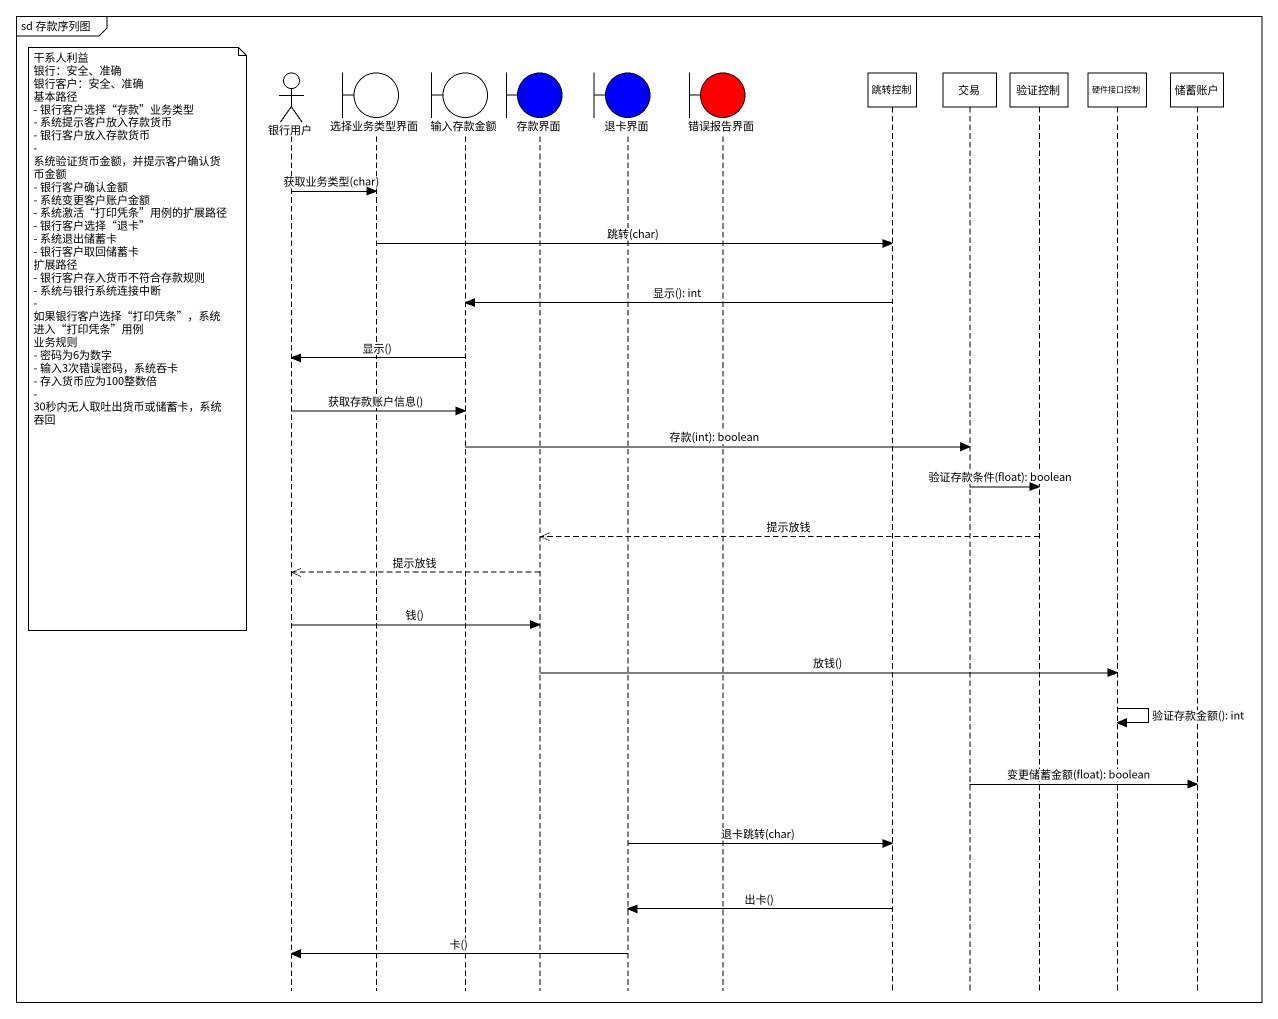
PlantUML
@startuml
mainframe sd 存款序列图
hide footbox
actor 银行用户
boundary 选择业务类型界面
boundary 输入存款金额
boundary 存款界面 #0000FF
boundary 退卡界面 #0000FF
boundary 错误报告界面 #FF0000
participant 跳转控制
participant 交易
participant 验证控制
participant 硬件接口控制
participant 储蓄账户

银行用户 -> 选择业务类型界面 : 获取业务类型(char)
选择业务类型界面 -> 跳转控制 : 跳转(char)
跳转控制 -> 输入存款金额 : 显示(): int
note left of 银行用户
  干系人利益
  银行：安全、准确
  银行客户：安全、准确
  基本路径
  - 银行客户选择“存款”业务类型
  - 系统提示客户放入存款货币
  - 银行客户放入存款货币
  - 系统验证货币金额，并提示客户确认货币金额
  - 银行客户确认金额
  - 系统变更客户账户金额
  - 系统激活“打印凭条”用例的扩展路径
  - 银行客户选择“退卡”
  - 系统退出储蓄卡
  - 银行客户取回储蓄卡
  扩展路径
  - 银行客户存入货币不符合存款规则
  - 系统与银行系统连接中断
  - 如果银行客户选择“打印凭条”，系统进入“打印凭条”用例
  业务规则
  - 密码为6为数字
  - 输入3次错误密码，系统吞卡
  - 存入货币应为100整数倍
  - 30秒内无人取吐出货币或储蓄卡，系统吞回
end note
输入存款金额 -> 银行用户 : 显示()
银行用户 -> 输入存款金额 : 获取存款账户信息()
输入存款金额 -> 交易 : 存款(int): boolean
交易 -> 验证控制 : 验证存款条件(float): boolean
验证控制 -->> 存款界面 : 提示放钱
存款界面 -->> 银行用户 : 提示放钱
银行用户 -> 存款界面 : 钱()
存款界面 -> 硬件接口控制 : 放钱()
硬件接口控制 -> 硬件接口控制 : 验证存款金额(): int
交易 -> 储蓄账户 : 变更储蓄金额(float): boolean
退卡界面 -> 跳转控制 : 退卡跳转(char)
跳转控制 -> 退卡界面 : 出卡()
退卡界面 -> 银行用户 : 卡()
@enduml
